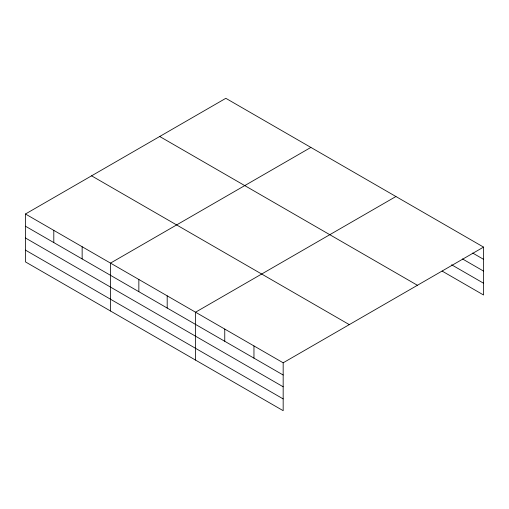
<?xml version="1.0" encoding="UTF-8"?>
<svg xmlns="http://www.w3.org/2000/svg" width="509" height="509" viewBox="0 0 509 509"><rect width="100%" height="100%" fill="white"/><g stroke="black" fill="none" stroke-linecap="round" stroke-linejoin="round"><path stroke-width="0.76" d="M25.45 214.003L283.169 362.796L283.169 410.687L25.45 261.893L25.45 214.003L225.831 98.313L483.55 247.107L483.55 294.997L442.117 271.074M310.878 147.419L110.498 263.108L110.498 310.993M395.926 196.519L195.545 312.208L195.545 360.098M283.169 362.796L483.55 247.107M472.683 253.043L483.55 259.316M462.49 258.935L483.55 271.093M451.623 264.788L483.55 283.22M159.705 136.495L417.425 285.288M91.575 175.828L349.295 324.621M25.45 226.212L283.169 375.006M25.45 237.989L283.169 386.783M25.45 250.116L283.169 398.91M253.959 345.935L253.959 358.145M224.755 329.069L224.755 341.278M167.194 295.837L167.194 308.053M138.849 279.473L138.849 291.682M82.146 246.738L82.146 258.947M53.801 230.373L53.801 242.583"/></g></svg>
